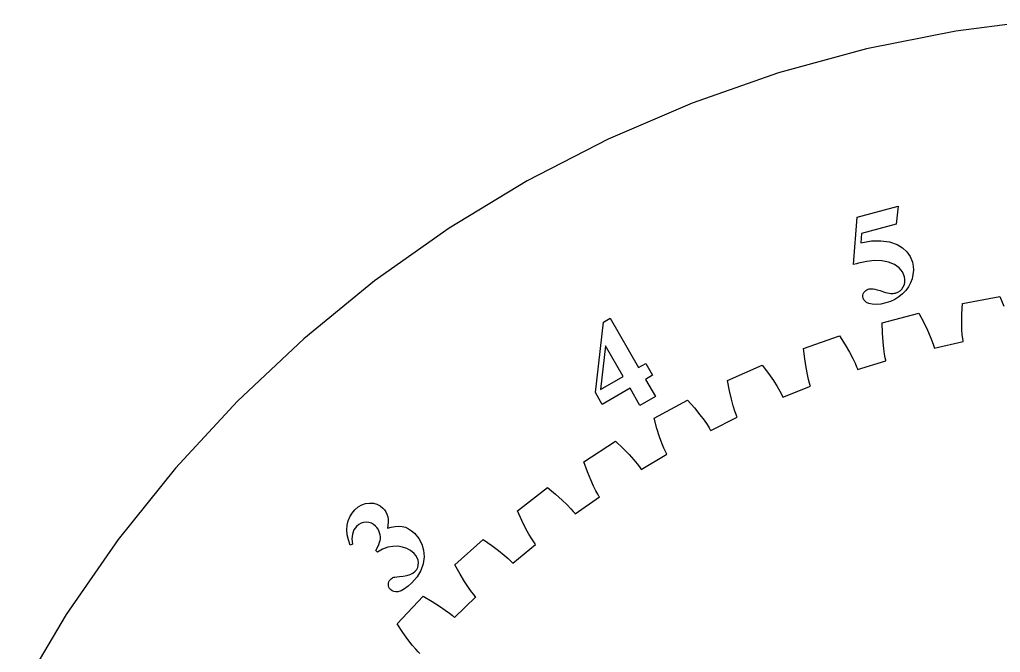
# Model space of a CAD drawing. Header units: metres. Extents: x -322 to 194, y -258 to 258.
# Drawn here: x -289.9 to -96.6, y 132 to 256.6 of the extents above; entities that cross this region are included whole.
import ezdxf

# ---------------------------------------------------------------- set-up
doc = ezdxf.new("R2010")
doc.units = ezdxf.units.M

msp = doc.modelspace()

# ---------------------------------------------------------------- linework, layer by layer
for p, q in [((-87.5338, 256.583), (-105.375, 254.316)), ((-105.375, 254.316), (-123.014, 250.811)), ((-123.014, 250.811), (-140.366, 246.083)), ((-140.366, 246.083), (-157.346, 240.157)), ((-157.346, 240.157), (-173.871, 233.06)), ((-173.871, 233.06), (-189.861, 224.828)), ((-189.861, 224.828), (-205.238, 215.501)), ((-124.818, 217.683), (-116.782, 219.837)), ((-116.782, 219.837), (-117.157, 216.291)), ((-125.562, 208.341), (-124.818, 217.683)), ((-205.238, 215.501), (-219.926, 205.124)), ((-117.157, 216.291), (-123.958, 214.469)), ((-123.958, 214.469), (-124.104, 212.641)), ((-124.104, 212.641), (-122.031, 212.99)), ((-122.031, 212.99), (-120.145, 213.049)), ((-120.145, 213.049), (-118.445, 212.818)), ((-118.445, 212.818), (-116.933, 212.296)), ((-116.933, 212.296), (-115.872, 211.664)), ((-115.872, 211.664), (-115.022, 210.871)), ((-115.022, 210.871), (-114.384, 209.916)), ((-122.922, 208.972), (-124.551, 208.625)), ((-121.393, 209.114), (-122.922, 208.972)), ((-119.964, 209.052), (-121.393, 209.114)), ((-118.634, 208.784), (-119.964, 209.052)), ((-117.478, 208.327), (-118.634, 208.784)), ((-114.384, 209.916), (-113.957, 208.798)), ((-113.957, 208.798), (-113.807, 208.019)), ((-124.973, 208.509), (-125.562, 208.341)), ((-124.551, 208.625), (-124.973, 208.509)), ((-116.571, 207.696), (-117.478, 208.327)), ((-115.913, 206.892), (-116.571, 207.696)), ((-115.503, 205.914), (-115.913, 206.892)), ((-113.769, 207.22), (-113.843, 206.399)), ((-113.807, 208.019), (-113.769, 207.22)), ((-219.926, 205.124), (-233.855, 193.747)), ((-115.533, 204.419), (-115.424, 204.904)), ((-115.414, 205.403), (-115.503, 205.914)), ((-115.424, 204.904), (-115.414, 205.403)), ((-114.028, 205.558), (-114.326, 204.732)), ((-113.843, 206.399), (-114.028, 205.558)), ((-123.515, 202.813), (-123.353, 203.051)), ((-123.353, 203.051), (-123.161, 203.241)), ((-123.161, 203.241), (-122.939, 203.384)), ((-122.939, 203.384), (-122.687, 203.479)), ((-122.687, 203.479), (-122.441, 203.532)), ((-122.441, 203.532), (-122.187, 203.562)), ((-122.187, 203.562), (-121.924, 203.568)), ((-121.924, 203.568), (-121.654, 203.55)), ((-121.654, 203.55), (-121.324, 203.493)), ((-121.324, 203.493), (-120.886, 203.383)), ((-120.886, 203.383), (-120.337, 203.218)), ((-120.337, 203.218), (-119.68, 202.999)), ((-119.68, 202.999), (-119.251, 202.865)), ((-116.8, 202.92), (-116.384, 203.18)), ((-116.384, 203.18), (-116.032, 203.522)), ((-116.032, 203.522), (-115.742, 203.947)), ((-115.255, 203.239), (-115.887, 202.571)), ((-115.742, 203.947), (-115.533, 204.419)), ((-114.734, 203.959), (-115.255, 203.239)), ((-114.326, 204.732), (-114.734, 203.959)), ((-123.709, 202.02), (-123.699, 202.287)), ((-123.664, 201.751), (-123.709, 202.02)), ((-123.699, 202.287), (-123.634, 202.551)), ((-123.524, 201.423), (-123.664, 201.751)), ((-123.634, 202.551), (-123.515, 202.813)), ((-123.293, 201.138), (-123.524, 201.423)), ((-122.97, 200.898), (-123.293, 201.138)), ((-119.251, 202.865), (-118.86, 202.762)), ((-118.253, 201.08), (-119.177, 200.775)), ((-118.86, 202.762), (-118.505, 202.691)), ((-118.505, 202.691), (-118.187, 202.653)), ((-117.397, 201.481), (-118.253, 201.08)), ((-118.187, 202.653), (-117.971, 202.643)), ((-117.971, 202.643), (-117.748, 202.655)), ((-117.748, 202.655), (-117.517, 202.688)), ((-117.517, 202.688), (-117.278, 202.742)), ((-116.608, 201.978), (-117.397, 201.481)), ((-117.278, 202.742), (-116.8, 202.92)), ((-115.887, 202.571), (-116.608, 201.978)), ((-104.098, 200.693), (-96.7475, 202.023)), ((-96.7475, 202.023), (-95.9203, 200.122)), ((-122.557, 200.703), (-122.97, 200.898)), ((-121.852, 200.527), (-122.557, 200.703)), ((-121.054, 200.481), (-121.852, 200.527)), ((-120.162, 200.563), (-121.054, 200.481)), ((-119.177, 200.775), (-120.162, 200.563)), ((-104.207, 198.623), (-104.098, 200.693)), ((-174.845, 196.983), (-173.492, 197.764)), ((-173.492, 197.764), (-167.893, 188.064)), ((-119.917, 196.873), (-112.695, 198.783)), ((-112.695, 198.783), (-111.719, 196.954)), ((-104.228, 196.911), (-104.207, 198.623)), ((-176.428, 183.136), (-174.845, 196.983)), ((-119.861, 194.801), (-119.917, 196.873)), ((-111.719, 196.954), (-110.976, 195.412)), ((-110.976, 195.412), (-110.429, 194.152)), ((-104.189, 195.539), (-104.228, 196.911)), ((-104.119, 194.491), (-104.189, 195.539)), ((-233.855, 193.747), (-246.956, 181.427)), ((-135.382, 191.808), (-128.334, 194.285)), ((-128.334, 194.285), (-127.216, 192.54)), ((-119.745, 193.093), (-119.861, 194.801)), ((-110.429, 194.152), (-110.049, 193.173)), ((-104.04, 193.753), (-104.119, 194.491)), ((-103.977, 193.316), (-104.04, 193.753)), ((-103.951, 193.172), (-103.977, 193.316)), ((-174.422, 192.334), (-175.407, 183.726)), ((-170.941, 186.304), (-174.422, 192.334)), ((-135.161, 189.747), (-135.382, 191.808)), ((-127.216, 192.54), (-126.353, 191.062)), ((-119.598, 191.728), (-119.745, 193.093)), ((-119.444, 190.688), (-119.598, 191.728)), ((-110.049, 193.173), (-109.807, 192.471)), ((-109.807, 192.471), (-109.68, 192.049)), ((-109.68, 192.049), (-109.642, 191.907)), ((-109.642, 191.907), (-103.951, 193.172)), ((-134.91, 188.054), (-135.161, 189.747)), ((-126.353, 191.062), (-125.708, 189.85)), ((-125.708, 189.85), (-125.251, 188.903)), ((-119.307, 189.959), (-119.444, 190.688)), ((-119.21, 189.529), (-119.307, 189.959)), ((-119.172, 189.387), (-119.21, 189.529)), ((-167.893, 188.064), (-166.507, 188.864)), ((-166.507, 188.864), (-165.163, 186.536)), ((-150.395, 185.531), (-143.567, 188.56)), ((-143.567, 188.56), (-142.314, 186.909)), ((-134.655, 186.705), (-134.91, 188.054)), ((-125.251, 188.903), (-124.954, 188.223)), ((-124.954, 188.223), (-124.794, 187.812)), ((-124.794, 187.812), (-124.745, 187.674)), ((-124.745, 187.674), (-119.172, 189.387)), ((-175.407, 183.726), (-170.941, 186.304)), ((-165.163, 186.536), (-166.548, 185.736)), ((-166.548, 185.736), (-164.596, 182.355)), ((-150.012, 183.493), (-150.395, 185.531)), ((-142.314, 186.909), (-141.335, 185.504)), ((-134.419, 185.681), (-134.655, 186.705)), ((-134.225, 184.965), (-134.419, 185.681)), ((-169.597, 183.976), (-175.084, 180.808)), ((-167.645, 180.595), (-169.597, 183.976)), ((-141.335, 185.504), (-140.596, 184.347)), ((-140.596, 184.347), (-140.066, 183.44)), ((-139.464, 182.255), (-134.045, 184.405)), ((-134.093, 184.543), (-134.225, 184.965)), ((-134.045, 184.405), (-134.093, 184.543)), ((-175.084, 180.808), (-176.428, 183.136)), ((-164.596, 182.355), (-167.645, 180.595)), ((-149.627, 181.825), (-150.012, 183.493)), ((-149.265, 180.501), (-149.627, 181.825)), ((-140.066, 183.44), (-139.716, 182.786)), ((-139.716, 182.786), (-139.523, 182.389)), ((-139.523, 182.389), (-139.464, 182.255)), ((-246.956, 181.427), (-259.166, 168.222)), ((-164.863, 178.08), (-158.296, 181.642)), ((-158.296, 181.642), (-156.916, 180.096)), ((-156.916, 180.096), (-155.829, 178.773)), ((-148.949, 179.499), (-149.265, 180.501)), ((-164.318, 176.08), (-164.863, 178.08)), ((-155.829, 178.773), (-155, 177.679)), ((-153.705, 175.683), (-148.474, 178.257)), ((-148.698, 178.801), (-148.949, 179.499)), ((-148.534, 178.391), (-148.698, 178.801)), ((-148.474, 178.257), (-148.534, 178.391)), ((-163.802, 174.447), (-164.318, 176.08)), ((-155, 177.679), (-154.399, 176.817)), ((-154.399, 176.817), (-153.999, 176.192)), ((-153.999, 176.192), (-153.775, 175.812)), ((-163.337, 173.156), (-163.802, 174.447)), ((-153.775, 175.812), (-153.705, 175.683)), ((-178.692, 169.503), (-172.43, 173.576)), ((-172.43, 173.576), (-170.931, 172.144)), ((-170.931, 172.144), (-169.742, 170.912)), ((-162.942, 172.182), (-163.337, 173.156)), ((-162.636, 171.506), (-162.942, 172.182)), ((-169.742, 170.912), (-168.829, 169.887)), ((-167.38, 168), (-162.37, 170.982)), ((-162.44, 171.111), (-162.636, 171.506)), ((-162.37, 170.982), (-162.44, 171.111)), ((-259.166, 168.222), (-270.426, 154.199)), ((-177.991, 167.553), (-178.692, 169.503)), ((-168.829, 169.887), (-168.162, 169.075)), ((-168.162, 169.075), (-167.713, 168.485)), ((-167.713, 168.485), (-167.46, 168.123)), ((-177.347, 165.967), (-177.991, 167.553)), ((-167.46, 168.123), (-167.38, 168)), ((-191.797, 159.855), (-185.878, 164.413)), ((-185.878, 164.413), (-184.27, 163.104)), ((-176.78, 164.716), (-177.347, 165.967)), ((-176.309, 163.777), (-176.78, 164.716)), ((-184.27, 163.104), (-182.987, 161.971)), ((-180.401, 159.256), (-175.643, 162.626)), ((-175.951, 163.127), (-176.309, 163.777)), ((-175.723, 162.749), (-175.951, 163.127)), ((-175.643, 162.626), (-175.723, 162.749)), ((-223.813, 160.041), (-223.153, 160.603)), ((-223.153, 160.603), (-222.452, 161.012)), ((-222.452, 161.012), (-221.71, 161.267)), ((-221.71, 161.267), (-220.926, 161.369)), ((-220.926, 161.369), (-220.157, 161.326)), ((-220.157, 161.326), (-219.459, 161.146)), ((-219.459, 161.146), (-218.832, 160.83)), ((-218.832, 160.83), (-218.275, 160.377)), ((-182.987, 161.971), (-181.995, 161.021)), ((-181.995, 161.021), (-181.266, 160.265)), ((-225.131, 157.868), (-224.815, 158.658)), ((-224.815, 158.658), (-224.376, 159.383)), ((-224.376, 159.383), (-223.813, 160.041)), ((-218.275, 160.377), (-217.962, 160.017)), ((-217.962, 160.017), (-217.702, 159.616)), ((-217.702, 159.616), (-217.496, 159.173)), ((-217.496, 159.173), (-217.343, 158.69)), ((-217.343, 158.69), (-217.252, 158.169)), ((-190.943, 157.967), (-191.797, 159.855)), ((-181.266, 160.265), (-180.771, 159.712)), ((-180.771, 159.712), (-180.49, 159.372)), ((-180.49, 159.372), (-180.401, 159.256)), ((-225.382, 156.097), (-225.322, 157.011)), ((-225.322, 157.011), (-225.131, 157.868)), ((-223.469, 156.764), (-223.996, 156.069)), ((-223.044, 157.122), (-223.469, 156.764)), ((-222.584, 157.379), (-223.044, 157.122)), ((-222.091, 157.535), (-222.584, 157.379)), ((-221.564, 157.59), (-222.091, 157.535)), ((-221.041, 157.547), (-221.564, 157.59)), ((-220.56, 157.409), (-221.041, 157.547)), ((-220.12, 157.175), (-220.56, 157.409)), ((-219.723, 156.846), (-220.12, 157.175)), ((-219.469, 156.557), (-219.723, 156.846)), ((-219.254, 156.233), (-219.469, 156.557)), ((-217.289, 157.022), (-217.417, 156.396)), ((-217.417, 156.396), (-216.64, 156.626)), ((-217.235, 157.613), (-217.289, 157.022)), ((-217.252, 158.169), (-217.235, 157.613)), ((-216.64, 156.626), (-215.897, 156.762)), ((-215.897, 156.762), (-215.187, 156.805)), ((-215.187, 156.805), (-214.511, 156.754)), ((-214.511, 156.754), (-213.862, 156.598)), ((-213.862, 156.598), (-213.236, 156.323)), ((-190.175, 156.437), (-190.943, 157.967)), ((-225.302, 155.135), (-225.382, 156.097)), ((-225.082, 154.125), (-225.302, 155.135)), ((-224.309, 155.255), (-224.406, 154.32)), ((-223.996, 156.069), (-224.309, 155.255)), ((-219.076, 155.875), (-219.254, 156.233)), ((-218.936, 155.482), (-219.076, 155.875)), ((-218.839, 155.083), (-218.936, 155.482)), ((-218.789, 154.704), (-218.839, 155.083)), ((-218.787, 154.346), (-218.789, 154.704)), ((-213.236, 156.323), (-212.631, 155.93)), ((-212.631, 155.93), (-212.049, 155.418)), ((-212.049, 155.418), (-211.211, 154.406)), ((-189.51, 155.235), (-190.175, 156.437)), ((-188.966, 154.336), (-189.51, 155.235)), ((-270.426, 154.199), (-280.679, 139.423)), ((-224.723, 153.067), (-225.082, 154.125)), ((-224.288, 153.266), (-224.723, 153.067)), ((-224.406, 154.32), (-224.288, 153.266)), ((-219.372, 152.648), (-219.118, 153.185)), ((-219.118, 153.185), (-218.938, 153.639)), ((-218.938, 153.639), (-218.832, 154.008)), ((-218.832, 154.008), (-218.787, 154.346)), ((-216.318, 152.848), (-217.318, 152.653)), ((-215.339, 152.86), (-216.318, 152.848)), ((-214.415, 152.713), (-215.339, 152.86)), ((-213.578, 152.43), (-214.415, 152.713)), ((-211.211, 154.406), (-210.619, 153.292)), ((-210.619, 153.292), (-210.274, 152.075)), ((-204.093, 149.197), (-198.555, 154.21)), ((-198.555, 154.21), (-196.848, 153.033)), ((-196.848, 153.033), (-195.48, 152.005)), ((-192.685, 149.504), (-188.211, 153.242)), ((-188.557, 153.717), (-188.966, 154.336)), ((-188.301, 153.358), (-188.557, 153.717)), ((-188.211, 153.242), (-188.301, 153.358)), ((-219.699, 152.026), (-219.372, 152.648)), ((-219.383, 151.709), (-219.699, 152.026)), ((-218.339, 152.273), (-219.383, 151.709)), ((-217.318, 152.653), (-218.339, 152.273)), ((-212.827, 152.012), (-213.578, 152.43)), ((-212.163, 151.459), (-212.827, 152.012)), ((-211.803, 151.039), (-212.163, 151.459)), ((-211.539, 150.594), (-211.803, 151.039)), ((-210.174, 150.757), (-210.341, 149.413)), ((-210.274, 152.075), (-210.174, 150.757)), ((-195.48, 152.005), (-194.416, 151.137)), ((-194.416, 151.137), (-193.628, 150.442)), ((-211.371, 150.124), (-211.539, 150.594)), ((-211.431, 148.703), (-211.32, 149.146)), ((-211.299, 149.63), (-211.371, 150.124)), ((-211.32, 149.146), (-211.299, 149.63)), ((-210.341, 149.413), (-210.794, 148.118)), ((-203.092, 147.382), (-204.093, 149.197)), ((-193.628, 150.442), (-193.091, 149.93)), ((-193.091, 149.93), (-192.784, 149.613)), ((-192.784, 149.613), (-192.685, 149.504)), ((-215.554, 146.855), (-215.013, 146.922)), ((-215.013, 146.922), (-214.299, 147.001)), ((-214.299, 147.001), (-213.549, 147.124)), ((-213.549, 147.124), (-212.904, 147.323)), ((-212.904, 147.323), (-212.362, 147.596)), ((-212.362, 147.596), (-211.923, 147.945)), ((-211.923, 147.945), (-211.632, 148.303)), ((-211.632, 148.303), (-211.431, 148.703)), ((-210.794, 148.118), (-211.534, 146.873)), ((-202.205, 145.917), (-203.092, 147.382)), ((-217.205, 145.335), (-217.178, 145.619)), ((-217.183, 145.049), (-217.205, 145.335)), ((-217.107, 144.786), (-217.183, 145.049)), ((-217.178, 145.619), (-217.102, 145.878)), ((-217.102, 145.878), (-216.979, 146.111)), ((-216.979, 146.111), (-216.807, 146.32)), ((-216.807, 146.32), (-216.652, 146.459)), ((-216.652, 146.459), (-216.485, 146.579)), ((-216.485, 146.579), (-216.307, 146.678)), ((-216.307, 146.678), (-216.118, 146.757)), ((-216.118, 146.757), (-215.923, 146.8)), ((-215.923, 146.8), (-215.554, 146.855)), ((-213.321, 144.983), (-214.039, 144.458)), ((-212.561, 145.678), (-213.321, 144.983)), ((-211.534, 146.873), (-212.561, 145.678)), ((-201.447, 144.773), (-202.205, 145.917)), ((-216.979, 144.546), (-217.107, 144.786)), ((-216.797, 144.327), (-216.979, 144.546)), ((-216.494, 144.088), (-216.797, 144.327)), ((-216.152, 143.94), (-216.494, 144.088)), ((-215.772, 143.883), (-216.152, 143.94)), ((-215.352, 143.916), (-215.772, 143.883)), ((-215.504, 137.594), (-210.382, 143.032)), ((-214.716, 144.102), (-215.352, 143.916)), ((-214.039, 144.458), (-214.716, 144.102)), ((-210.382, 143.032), (-208.587, 141.995)), ((-200.833, 143.92), (-201.447, 144.773)), ((-200.377, 143.335), (-200.833, 143.92)), ((-200.092, 142.998), (-200.377, 143.335)), ((-208.587, 141.995), (-207.141, 141.078)), ((-204.157, 138.808), (-199.994, 142.889)), ((-199.994, 142.889), (-200.092, 142.998)), ((-280.679, 139.423), (-289.877, 123.969)), ((-207.141, 141.078), (-206.011, 140.298)), ((-206.011, 140.298), (-205.171, 139.667)), ((-205.171, 139.667), (-204.595, 139.199)), ((-204.595, 139.199), (-204.264, 138.908)), ((-214.362, 135.865), (-215.504, 137.594)), ((-204.264, 138.908), (-204.157, 138.808)), ((-213.361, 134.476), (-214.362, 135.865)), ((-212.515, 133.395), (-213.361, 134.476)), ((-211.835, 132.593), (-212.515, 133.395)), ((-211.333, 132.047), (-211.835, 132.593)), ((-211.023, 131.733), (-211.333, 132.047))]:
    msp.add_line(p, q)

doc.saveas('drawing.dxf')
